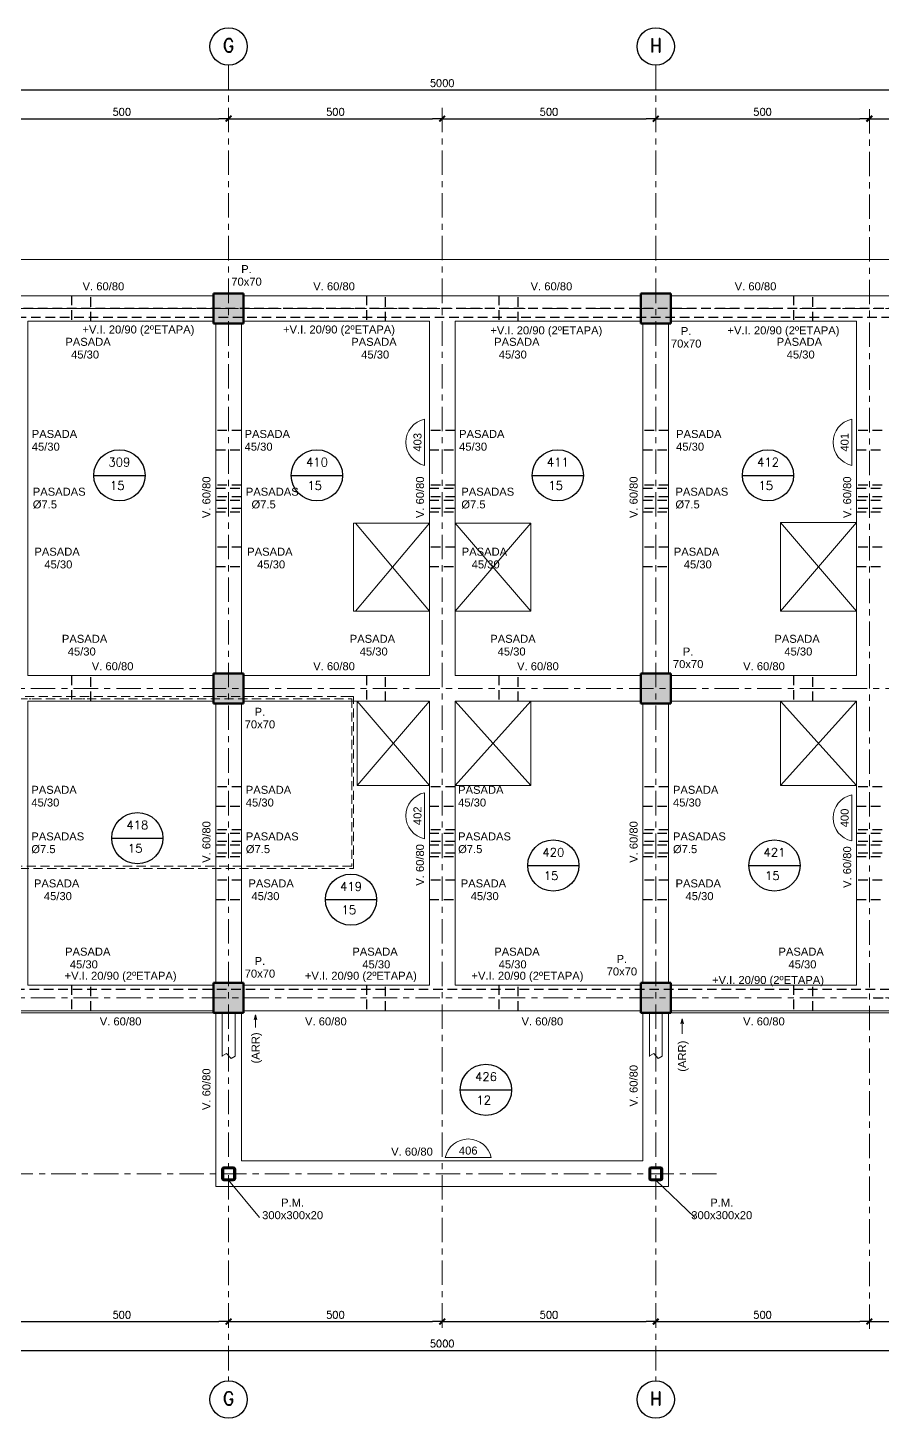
# Model space of a CAD drawing. Extents: x -4 to 6083, y -4 to 8618.
# Drawn here: x 2020 to 4020, y 3680 to 6937 of the extents above; entities that cross this region are included whole.
import ezdxf
from ezdxf.enums import TextEntityAlignment as Align

# ---------------------------------------------------------------- set-up
doc = ezdxf.new("R2010")
doc.units = 0
doc.header["$LTSCALE"] = 45
doc.header["$MEASUREMENT"] = 0
for name, pattern in [('DASHED', [0.75, 0.5, -0.25]), ('Grid Line', [2.2225, 1.27, -0.3175, 0.3175, -0.3175]), ('RLE-PROYECCION', [0.71438, 0.47625, -0.23813])]:
    doc.linetypes.add(name, pattern=pattern)
doc.layers.get('0').update_dxf_attribs({"linetype": 'CONTINUOUS'})
for name, color, linetype, lineweight in [('A-ANNO-TEXT', 2, 'CONTINUOUS', 9), ('RLE-EJE', 3, 'CONTINUOUS', 25), ('RLE-EJES', 1, 'Grid Line', 9), ('RLE-LOSA', 3, 'CONTINUOUS', 15), ('RLE-PILAR', 5, 'CONTINUOUS', 50), ('RLE-PROYECCION', 2, 'RLE-PROYECCION', 15), ('RLE-SOLID', 252, 'CONTINUOUS', 15), ('RLE-TEXTO-1', 9, 'CONTINUOUS', 9), ('RLE-VANOS', 1, 'CONTINUOUS', 15), ('RLE-VIGA', 3, 'CONTINUOUS', 15), ('S-COLS-IDEN', 2, 'CONTINUOUS', 9)]:
    doc.layers.add(name, color=color, linetype=linetype, lineweight=lineweight)
for name, color, linetype in [('RLA-COTAS', 2, 'CONTINUOUS'), ('RLA-LOSAS', 3, 'CONTINUOUS'), ('RLA-MURO INV DILATADO', 2, 'DASHED')]:
    doc.layers.add(name, color=color, linetype=linetype)
doc.styles.add('Arial_1', font='arial.ttf', dxfattribs={"height": 20})
doc.styles.add('Arial_2', font='arial.ttf', dxfattribs={"height": 18.75})
doc.styles.add('ROMAND', font='romand', dxfattribs={"height": 31.5})
doc.styles.add('ROMANS', font='ROMANS.shx', dxfattribs={"height": 16.875})
doc.dimstyles.new('ING-75', dxfattribs={"dimscale": 75, "dimtxt": 0.27, "dimasz": 0.3, "dimexe": 0, "dimexo": 0, "dimgap": 0.1, "dimtad": 1, "dimdec": 1, "dimzin": 12, "dimdsep": 46, "dimtxsty": 'ROMANS', "dimblk": 'TICK1', "dimblk1": 'TICK1', "dimblk2": 'TICK1', "dimcen": 0.09, "dimclrd": 2, "dimclre": 1, "dimclrt": 3, "dimadec": 0, "dimazin": 0, "dimtfac": 1, "dimtdec": 0, "dimtix": 1, "dimtmove": 2, "dimatfit": 3, "dimldrblk": 'TICK1', "dimfxl": 0, "dimfxlon": 1, "dimtolj": 1, "dimtzin": 0, "dimarcsym": 0})

# ---------------------------------------------------------------- blocks, each defined once
blk = doc.blocks.new('TICK1')
at = {"color": 2}
for points in [[(0, 0), (-1, 0)], [(0, 0), (1, 0)]]:
    blk.add_lwpolyline(points, dxfattribs=at)
at = {"color": 2, "const_width": 0.2}
blk.add_lwpolyline([(-0.3, -0.3), (0.3, 0.3)], dxfattribs=at)
blk = doc.blocks.new('*D12')
at = {"layer": 'RLA-COTAS', "color": 2, "lineweight": -2, "transparency": 16777216}
blk.add_line((512.8, 6791.3), (5467.8, 6791.3), dxfattribs=at)
at = {"layer": 'RLA-COTAS', "color": 2, "lineweight": -2, "transparency": 16777216, "xscale": 22.5, "yscale": 22.5, "zscale": 22.5, "rotation": 180}
blk.add_blockref('TICK1', (490.3, 6791.3), dxfattribs=at)
at = {"layer": 'RLA-COTAS', "color": 2, "lineweight": -2, "transparency": 16777216, "xscale": 22.5, "yscale": 22.5, "zscale": 22.5}
blk.add_blockref('TICK1', (5490.3, 6791.3), dxfattribs=at)
at = {"layer": 'RLA-COTAS', "color": 3, "transparency": 16777216, "insert": (2990.3, 6807.2), "char_height": 16.88, "attachment_point": 5, "style": 'ROMANS'}
blk.add_mtext('\\A1;5000', dxfattribs=at)
blk = doc.blocks.new('*D17')
at = {"layer": 'RLA-COTAS', "color": 2, "lineweight": -2, "transparency": 16777216}
blk.add_line((2012.8, 6723.8), (2467.8, 6723.8), dxfattribs=at)
at = {"layer": 'RLA-COTAS', "color": 2, "lineweight": -2, "transparency": 16777216, "xscale": 22.5, "yscale": 22.5, "zscale": 22.5, "rotation": 180}
blk.add_blockref('TICK1', (1990.3, 6723.8), dxfattribs=at)
at = {"layer": 'RLA-COTAS', "color": 2, "lineweight": -2, "transparency": 16777216, "xscale": 22.5, "yscale": 22.5, "zscale": 22.5}
blk.add_blockref('TICK1', (2490.3, 6723.8), dxfattribs=at)
at = {"layer": 'RLA-COTAS', "color": 3, "transparency": 16777216, "insert": (2240.3, 6739.7), "char_height": 16.88, "attachment_point": 5, "style": 'ROMANS'}
blk.add_mtext('\\A1;500', dxfattribs=at)
blk = doc.blocks.new('*D18')
at = {"layer": 'RLA-COTAS', "color": 2, "lineweight": -2, "transparency": 16777216}
blk.add_line((2512.8, 6723.8), (2967.8, 6723.8), dxfattribs=at)
at = {"layer": 'RLA-COTAS', "color": 2, "lineweight": -2, "transparency": 16777216, "xscale": 22.5, "yscale": 22.5, "zscale": 22.5, "rotation": 180}
blk.add_blockref('TICK1', (2490.3, 6723.8), dxfattribs=at)
at = {"layer": 'RLA-COTAS', "color": 2, "lineweight": -2, "transparency": 16777216, "xscale": 22.5, "yscale": 22.5, "zscale": 22.5}
blk.add_blockref('TICK1', (2990.3, 6723.8), dxfattribs=at)
at = {"layer": 'RLA-COTAS', "color": 3, "transparency": 16777216, "insert": (2740.3, 6739.7), "char_height": 16.88, "attachment_point": 5, "style": 'ROMANS'}
blk.add_mtext('\\A1;500', dxfattribs=at)
blk = doc.blocks.new('*D19')
at = {"layer": 'RLA-COTAS', "color": 2, "lineweight": -2, "transparency": 16777216}
blk.add_line((3012.8, 6723.8), (3467.8, 6723.8), dxfattribs=at)
at = {"layer": 'RLA-COTAS', "color": 2, "lineweight": -2, "transparency": 16777216, "xscale": 22.5, "yscale": 22.5, "zscale": 22.5, "rotation": 180}
blk.add_blockref('TICK1', (2990.3, 6723.8), dxfattribs=at)
at = {"layer": 'RLA-COTAS', "color": 2, "lineweight": -2, "transparency": 16777216, "xscale": 22.5, "yscale": 22.5, "zscale": 22.5}
blk.add_blockref('TICK1', (3490.3, 6723.8), dxfattribs=at)
at = {"layer": 'RLA-COTAS', "color": 3, "transparency": 16777216, "insert": (3240.3, 6739.7), "char_height": 16.88, "attachment_point": 5, "style": 'ROMANS'}
blk.add_mtext('\\A1;500', dxfattribs=at)
blk = doc.blocks.new('*D20')
at = {"layer": 'RLA-COTAS', "color": 2, "lineweight": -2, "transparency": 16777216}
blk.add_line((3512.8, 6723.8), (3967.8, 6723.8), dxfattribs=at)
at = {"layer": 'RLA-COTAS', "color": 2, "lineweight": -2, "transparency": 16777216, "xscale": 22.5, "yscale": 22.5, "zscale": 22.5, "rotation": 180}
blk.add_blockref('TICK1', (3490.3, 6723.8), dxfattribs=at)
at = {"layer": 'RLA-COTAS', "color": 2, "lineweight": -2, "transparency": 16777216, "xscale": 22.5, "yscale": 22.5, "zscale": 22.5}
blk.add_blockref('TICK1', (3990.3, 6723.8), dxfattribs=at)
at = {"layer": 'RLA-COTAS', "color": 3, "transparency": 16777216, "insert": (3740.3, 6739.7), "char_height": 16.88, "attachment_point": 5, "style": 'ROMANS'}
blk.add_mtext('\\A1;500', dxfattribs=at)
blk = doc.blocks.new('*D21')
at = {"layer": 'RLA-COTAS', "color": 2, "lineweight": -2, "transparency": 16777216}
blk.add_line((4012.8, 6723.8), (4467.8, 6723.8), dxfattribs=at)
at = {"layer": 'RLA-COTAS', "color": 2, "lineweight": -2, "transparency": 16777216, "xscale": 22.5, "yscale": 22.5, "zscale": 22.5, "rotation": 180}
blk.add_blockref('TICK1', (3990.3, 6723.8), dxfattribs=at)
at = {"layer": 'RLA-COTAS', "color": 2, "lineweight": -2, "transparency": 16777216, "xscale": 22.5, "yscale": 22.5, "zscale": 22.5}
blk.add_blockref('TICK1', (4490.3, 6723.8), dxfattribs=at)
at = {"layer": 'RLA-COTAS', "color": 3, "transparency": 16777216, "insert": (4240.3, 6739.7), "char_height": 16.88, "attachment_point": 5, "style": 'ROMANS'}
blk.add_mtext('\\A1;500', dxfattribs=at)
blk = doc.blocks.new('*D35')
at = {"layer": 'RLA-COTAS', "color": 2, "lineweight": -2, "transparency": 16777216}
blk.add_line((2012.8, 3906), (2467.8, 3906), dxfattribs=at)
at = {"layer": 'RLA-COTAS', "color": 2, "lineweight": -2, "transparency": 16777216, "xscale": 22.5, "yscale": 22.5, "zscale": 22.5, "rotation": 180}
blk.add_blockref('TICK1', (1990.3, 3906), dxfattribs=at)
at = {"layer": 'RLA-COTAS', "color": 2, "lineweight": -2, "transparency": 16777216, "xscale": 22.5, "yscale": 22.5, "zscale": 22.5}
blk.add_blockref('TICK1', (2490.3, 3906), dxfattribs=at)
at = {"layer": 'RLA-COTAS', "color": 3, "transparency": 16777216, "insert": (2240.3, 3921.9), "char_height": 16.88, "attachment_point": 5, "style": 'ROMANS'}
blk.add_mtext('\\A1;500', dxfattribs=at)
blk = doc.blocks.new('*D36')
at = {"layer": 'RLA-COTAS', "color": 2, "lineweight": -2, "transparency": 16777216}
blk.add_line((2512.8, 3906), (2967.8, 3906), dxfattribs=at)
at = {"layer": 'RLA-COTAS', "color": 2, "lineweight": -2, "transparency": 16777216, "xscale": 22.5, "yscale": 22.5, "zscale": 22.5, "rotation": 180}
blk.add_blockref('TICK1', (2490.3, 3906), dxfattribs=at)
at = {"layer": 'RLA-COTAS', "color": 2, "lineweight": -2, "transparency": 16777216, "xscale": 22.5, "yscale": 22.5, "zscale": 22.5}
blk.add_blockref('TICK1', (2990.3, 3906), dxfattribs=at)
at = {"layer": 'RLA-COTAS', "color": 3, "transparency": 16777216, "insert": (2740.3, 3921.9), "char_height": 16.88, "attachment_point": 5, "style": 'ROMANS'}
blk.add_mtext('\\A1;500', dxfattribs=at)
blk = doc.blocks.new('*D37')
at = {"layer": 'RLA-COTAS', "color": 2, "lineweight": -2, "transparency": 16777216}
blk.add_line((3012.8, 3906), (3467.8, 3906), dxfattribs=at)
at = {"layer": 'RLA-COTAS', "color": 2, "lineweight": -2, "transparency": 16777216, "xscale": 22.5, "yscale": 22.5, "zscale": 22.5, "rotation": 180}
blk.add_blockref('TICK1', (2990.3, 3906), dxfattribs=at)
at = {"layer": 'RLA-COTAS', "color": 2, "lineweight": -2, "transparency": 16777216, "xscale": 22.5, "yscale": 22.5, "zscale": 22.5}
blk.add_blockref('TICK1', (3490.3, 3906), dxfattribs=at)
at = {"layer": 'RLA-COTAS', "color": 3, "transparency": 16777216, "insert": (3240.3, 3921.9), "char_height": 16.88, "attachment_point": 5, "style": 'ROMANS'}
blk.add_mtext('\\A1;500', dxfattribs=at)
blk = doc.blocks.new('*D38')
at = {"layer": 'RLA-COTAS', "color": 2, "lineweight": -2, "transparency": 16777216}
blk.add_line((3512.8, 3906), (3967.8, 3906), dxfattribs=at)
at = {"layer": 'RLA-COTAS', "color": 2, "lineweight": -2, "transparency": 16777216, "xscale": 22.5, "yscale": 22.5, "zscale": 22.5, "rotation": 180}
blk.add_blockref('TICK1', (3490.3, 3906), dxfattribs=at)
at = {"layer": 'RLA-COTAS', "color": 2, "lineweight": -2, "transparency": 16777216, "xscale": 22.5, "yscale": 22.5, "zscale": 22.5}
blk.add_blockref('TICK1', (3990.3, 3906), dxfattribs=at)
at = {"layer": 'RLA-COTAS', "color": 3, "transparency": 16777216, "insert": (3740.3, 3921.9), "char_height": 16.88, "attachment_point": 5, "style": 'ROMANS'}
blk.add_mtext('\\A1;500', dxfattribs=at)
blk = doc.blocks.new('*D39')
at = {"layer": 'RLA-COTAS', "color": 2, "lineweight": -2, "transparency": 16777216}
blk.add_line((4012.8, 3906), (4467.8, 3906), dxfattribs=at)
at = {"layer": 'RLA-COTAS', "color": 2, "lineweight": -2, "transparency": 16777216, "xscale": 22.5, "yscale": 22.5, "zscale": 22.5, "rotation": 180}
blk.add_blockref('TICK1', (3990.3, 3906), dxfattribs=at)
at = {"layer": 'RLA-COTAS', "color": 2, "lineweight": -2, "transparency": 16777216, "xscale": 22.5, "yscale": 22.5, "zscale": 22.5}
blk.add_blockref('TICK1', (4490.3, 3906), dxfattribs=at)
at = {"layer": 'RLA-COTAS', "color": 3, "transparency": 16777216, "insert": (4240.3, 3921.9), "char_height": 16.88, "attachment_point": 5, "style": 'ROMANS'}
blk.add_mtext('\\A1;500', dxfattribs=at)
blk = doc.blocks.new('*D51')
at = {"layer": 'RLA-COTAS', "color": 2, "lineweight": -2, "transparency": 16777216}
blk.add_line((512.8, 3838.5), (5467.8, 3838.5), dxfattribs=at)
at = {"layer": 'RLA-COTAS', "color": 2, "lineweight": -2, "transparency": 16777216, "xscale": 22.5, "yscale": 22.5, "zscale": 22.5, "rotation": 180}
blk.add_blockref('TICK1', (490.3, 3838.5), dxfattribs=at)
at = {"layer": 'RLA-COTAS', "color": 2, "lineweight": -2, "transparency": 16777216, "xscale": 22.5, "yscale": 22.5, "zscale": 22.5}
blk.add_blockref('TICK1', (5490.3, 3838.5), dxfattribs=at)
at = {"layer": 'RLA-COTAS', "color": 3, "transparency": 16777216, "insert": (2990.3, 3854.4), "char_height": 16.88, "attachment_point": 5, "style": 'ROMANS'}
blk.add_mtext('\\A1;5000', dxfattribs=at)

msp = doc.modelspace()

# ---------------------------------------------------------------- hatches: boundary and pattern name
at = {"layer": 'RLE-SOLID'}
for points in [[(2525.33, 6244.16), (2525.33, 6314.16), (2455.33, 6314.16), (2455.33, 6244.16)], [(3525.33, 6244.16), (3525.33, 6314.16), (3455.33, 6314.16), (3455.33, 6244.16)], [(2525.33, 5354.18), (2525.33, 5424.18), (2455.33, 5424.18), (2455.33, 5354.18)], [(3525.33, 5354.18), (3525.33, 5424.18), (3455.33, 5424.18), (3455.33, 5354.18)], [(2455.33, 4629.16), (2525.33, 4629.16), (2525.33, 4699.16), (2455.33, 4699.16), (2455.33, 4634.15)], [(3455.33, 4629.16), (3525.33, 4629.16), (3525.33, 4699.16), (3455.33, 4699.16)]]:
    msp.add_hatch(color=256, dxfattribs=at).paths.add_polyline_path(points, flags=0)

# ---------------------------------------------------------------- linework, layer by layer
at = {"layer": 'A-ANNO-TEXT'}
for p, q in [((2553.51, 4624.35), (2550.49, 4613.1)), ((2553.51, 4624.35), (2556.52, 4613.1)), ((2553.51, 4624.35), (2553.51, 4596.91)), ((2553.51, 4596.91), (2553.51, 4594.61)), ((3552.04, 4615.08), (3549.03, 4603.83)), ((3552.04, 4615.08), (3555.06, 4603.83)), ((3552.04, 4615.08), (3552.04, 4582.55)), ((3552.04, 4582.55), (3552.04, 4580.25))]:
    msp.add_line(p, q, dxfattribs=at)
at = {"layer": 'RLA-LOSAS'}
for p, q in [((2174.69, 5888.31), (2294.69, 5888.31)), ((2637.08, 5888.31), (2757.08, 5888.31)), ((3201.05, 5888.31), (3321.05, 5888.31)), ((3693.01, 5888.31), (3813.01, 5888.31)), ((2216.71, 5038.46), (2336.71, 5038.46)), ((3190.46, 4974.38), (3310.46, 4974.38)), ((3708.2, 4974.38), (3828.2, 4974.38)), ((2716.86, 4894.43), (2836.86, 4894.43)), ((3032.78, 4448.78), (3152.78, 4448.78))]:
    msp.add_line(p, q, dxfattribs=at)
for centre in [(2234.69, 5888.31), (2697.08, 5888.31), (3261.05, 5888.31), (3753.01, 5888.31), (2276.71, 5038.46), (3250.46, 4974.38), (3768.2, 4974.38), (2776.86, 4894.43), (3092.78, 4448.78)]:
    msp.add_circle(centre, 60, dxfattribs=at)
at = {"layer": 'RLA-MURO INV DILATADO'}
for p, q in [((2122.83, 6309.18), (2122.83, 6249.18)), ((2167.83, 6249.18), (2167.83, 6309.18)), ((2812.83, 6309.18), (2812.83, 6249.18)), ((2857.83, 6249.18), (2857.83, 6309.18)), ((3122.83, 6309.18), (3122.83, 6249.18)), ((3167.83, 6249.18), (3167.83, 6309.18)), ((3812.83, 6309.18), (3812.83, 6249.18)), ((3857.83, 6249.18), (3857.83, 6309.18)), ((5475.33, 6279.18), (455.33, 6279.18)), ((475.33, 6259.18), (5455.33, 6259.18)), ((2520.33, 5993.34), (2460.33, 5993.34)), ((3020.33, 5993.34), (2960.33, 5993.34)), ((3520.33, 5993.34), (3460.33, 5993.34)), ((4020.33, 5993.34), (3960.33, 5993.34)), ((2460.33, 5948.34), (2520.33, 5948.34)), ((2960.33, 5948.34), (3020.33, 5948.34)), ((3460.33, 5948.34), (3520.33, 5948.34)), ((3960.33, 5948.34), (4020.33, 5948.34)), ((2520.33, 5865.43), (2460.33, 5865.43)), ((3020.33, 5865.43), (2960.33, 5865.43)), ((3520.33, 5865.43), (3460.33, 5865.43)), ((4020.33, 5865.43), (3960.33, 5865.43)), ((2460.33, 5857.93), (2520.33, 5857.93)), ((2520.33, 5837.93), (2460.33, 5837.93)), ((2460.33, 5830.43), (2520.33, 5830.43)), ((2960.33, 5857.93), (3020.33, 5857.93)), ((3020.33, 5837.93), (2960.33, 5837.93)), ((2960.33, 5830.43), (3020.33, 5830.43)), ((3460.33, 5857.93), (3520.33, 5857.93)), ((3520.33, 5837.93), (3460.33, 5837.93)), ((3460.33, 5830.43), (3520.33, 5830.43)), ((3960.33, 5857.93), (4020.33, 5857.93)), ((4020.33, 5837.93), (3960.33, 5837.93)), ((3960.33, 5830.43), (4020.33, 5830.43)), ((2520.33, 5810.43), (2460.33, 5810.43)), ((2460.33, 5802.93), (2520.33, 5802.93)), ((3020.33, 5810.43), (2960.33, 5810.43)), ((2960.33, 5802.93), (3020.33, 5802.93)), ((3520.33, 5810.43), (3460.33, 5810.43)), ((3460.33, 5802.93), (3520.33, 5802.93)), ((4020.33, 5810.43), (3960.33, 5810.43)), ((3960.33, 5802.93), (4020.33, 5802.93)), ((2520.33, 5720.01), (2460.33, 5720.01)), ((3020.33, 5720.01), (2960.33, 5720.01)), ((3520.33, 5720.01), (3460.33, 5720.01)), ((4020.33, 5720.01), (3960.33, 5720.01)), ((2460.33, 5675.01), (2520.33, 5675.01)), ((2960.33, 5675.01), (3020.33, 5675.01)), ((3460.33, 5675.01), (3520.33, 5675.01)), ((3960.33, 5675.01), (4020.33, 5675.01)), ((2122.83, 5419.18), (2122.83, 5359.18)), ((2167.83, 5359.18), (2167.83, 5419.18)), ((2812.83, 5419.18), (2812.83, 5359.18)), ((2857.83, 5359.18), (2857.83, 5419.18)), ((3122.83, 5419.18), (3122.83, 5359.18)), ((3167.83, 5359.18), (3167.83, 5419.18)), ((3812.83, 5419.18), (3812.83, 5359.18)), ((3857.83, 5359.18), (3857.83, 5419.18)), ((2520.33, 5158.34), (2460.33, 5158.34)), ((3020.33, 5158.34), (2960.33, 5158.34)), ((3520.33, 5158.34), (3460.33, 5158.34)), ((4020.33, 5158.34), (3960.33, 5158.34)), ((2460.33, 5113.34), (2520.33, 5113.34)), ((2960.33, 5113.34), (3020.33, 5113.34)), ((3460.33, 5113.34), (3520.33, 5113.34)), ((3960.33, 5113.34), (4020.33, 5113.34)), ((2520.33, 5057.92), (2460.33, 5057.92)), ((2460.33, 5050.42), (2520.33, 5050.42)), ((3020.33, 5057.92), (2960.33, 5057.92)), ((2960.33, 5050.42), (3020.33, 5050.42)), ((3520.33, 5057.92), (3460.33, 5057.92)), ((3460.33, 5050.42), (3520.33, 5050.42)), ((4020.33, 5057.92), (3960.33, 5057.92)), ((3960.33, 5050.42), (4020.33, 5050.42)), ((2520.33, 5030.42), (2460.33, 5030.42)), ((2460.33, 5022.92), (2520.33, 5022.92)), ((3020.33, 5030.42), (2960.33, 5030.42)), ((2960.33, 5022.92), (3020.33, 5022.92)), ((3520.33, 5030.42), (3460.33, 5030.42)), ((3460.33, 5022.92), (3520.33, 5022.92)), ((4020.33, 5030.42), (3960.33, 5030.42)), ((3960.33, 5022.92), (4020.33, 5022.92)), ((2520.33, 5002.92), (2460.33, 5002.92)), ((2460.33, 4995.42), (2520.33, 4995.42)), ((3020.33, 5002.92), (2960.33, 5002.92)), ((2960.33, 4995.42), (3020.33, 4995.42)), ((3520.33, 5002.92), (3460.33, 5002.92)), ((3460.33, 4995.42), (3520.33, 4995.42)), ((4020.33, 5002.92), (3960.33, 5002.92)), ((3960.33, 4995.42), (4020.33, 4995.42)), ((2520.33, 4940), (2460.33, 4940)), ((3020.33, 4940), (2960.33, 4940)), ((3520.33, 4940), (3460.33, 4940)), ((4020.33, 4940), (3960.33, 4940)), ((2460.33, 4895), (2520.33, 4895)), ((2960.33, 4895), (3020.33, 4895)), ((3460.33, 4895), (3520.33, 4895)), ((3960.33, 4895), (4020.33, 4895)), ((2122.83, 4694.18), (2122.83, 4634.18)), ((2167.83, 4634.18), (2167.83, 4694.18)), ((2812.83, 4694.18), (2812.83, 4634.18)), ((2857.83, 4634.18), (2857.83, 4694.18)), ((3122.83, 4694.18), (3122.83, 4634.18)), ((3167.83, 4634.18), (3167.83, 4694.18)), ((3812.83, 4694.18), (3812.83, 4634.18)), ((3857.83, 4634.18), (3857.83, 4694.18)), ((5455.33, 4684.18), (475.33, 4684.18)), ((4000.32, 4664.18), (5475.33, 4664.18))]:
    msp.add_line(p, q, dxfattribs=at)
at = {"layer": 'RLE-EJE'}
for centre in [(2490.33, 6892.91), (3490.33, 6892.91), (2490.33, 3723.41), (3490.33, 3723.41)]:
    msp.add_circle(centre, 43.75, dxfattribs=at)
at = {"layer": 'RLE-EJES'}
for p, q in [((2490.33, 6849.16), (2490.33, 3767.16)), ((3490.33, 6849.16), (3490.33, 3767.16)), ((2990.33, 6749.18), (2990.33, 3889.18)), ((3990.33, 6746.18), (3990.33, 3884.18)), ((127.33, 6279.18), (5975.74, 6279.18)), ((127.33, 5389.18), (5975.74, 5389.18)), ((127.33, 4664.16), (5975.74, 4664.16)), ((3632.52, 4252.16), (132.52, 4252.16))]:
    msp.add_line(p, q, dxfattribs=at)
at = {"layer": 'RLE-LOSA'}
for p, q in [((455.33, 6394.16), (5020.33, 6394.16)), ((2960.33, 5775.94), (2782.63, 5775.94)), ((2782.63, 5775.94), (2782.63, 5569.96)), ((3198.03, 5775.94), (3020.33, 5775.94)), ((3198.03, 5569.96), (3198.03, 5775.94)), ((3782.63, 5777.6), (3782.63, 5569.96)), ((3960.33, 5777.6), (3782.63, 5777.6)), ((2782.63, 5569.96), (2960.33, 5569.96)), ((3020.33, 5569.96), (3198.03, 5569.96)), ((3782.63, 5569.96), (3960.33, 5569.96)), ((2791.13, 5359.18), (2791.13, 5161.46)), ((3198.03, 5161.46), (3198.03, 5359.18)), ((3782.63, 5359.18), (3782.63, 5161.46)), ((2791.13, 5161.46), (2960.33, 5161.46)), ((3020.33, 5161.46), (3198.03, 5161.46)), ((3782.63, 5161.46), (3960.33, 5161.46)), ((2455.33, 4629.16), (1525.33, 4629.16)), ((4455.33, 4629.16), (3525.33, 4629.16))]:
    msp.add_line(p, q, dxfattribs=at)
at = {"layer": 'RLE-PILAR'}
for p, q in [((2455.33, 6314.16), (2525.33, 6314.16)), ((2455.33, 6244.16), (2455.33, 6314.16)), ((2525.33, 6314.16), (2525.33, 6244.16)), ((3455.33, 6314.16), (3525.33, 6314.16)), ((3455.33, 6244.16), (3455.33, 6314.16)), ((3525.33, 6314.16), (3525.33, 6244.16)), ((2525.33, 6244.16), (2455.33, 6244.16)), ((3525.33, 6244.16), (3455.33, 6244.16)), ((2455.33, 5424.18), (2525.33, 5424.18)), ((2455.33, 5354.18), (2455.33, 5424.18)), ((2525.33, 5424.18), (2525.33, 5354.18)), ((3455.33, 5424.18), (3525.33, 5424.18)), ((3455.33, 5354.18), (3455.33, 5424.18)), ((3525.33, 5424.18), (3525.33, 5354.18)), ((2525.33, 5354.18), (2455.33, 5354.18)), ((3525.33, 5354.18), (3455.33, 5354.18)), ((2455.33, 4699.16), (2525.33, 4699.16)), ((2455.33, 4629.16), (2455.33, 4699.16)), ((2525.33, 4699.16), (2525.33, 4629.16)), ((3455.33, 4699.16), (3525.33, 4699.16)), ((3455.33, 4629.16), (3455.33, 4699.16)), ((3525.33, 4699.16), (3525.33, 4629.16)), ((2525.33, 4629.16), (2455.33, 4629.16)), ((3525.33, 4629.16), (3455.33, 4629.16)), ((2479.33, 4267.16), (2501.33, 4267.16)), ((3479.33, 4267.16), (3501.33, 4267.16)), ((2475.33, 4241.16), (2475.33, 4263.16)), ((2477.33, 4263.16), (2477.33, 4241.16)), ((2501.33, 4265.16), (2479.33, 4265.16)), ((2479.33, 4239.16), (2501.33, 4239.16)), ((2501.33, 4237.16), (2479.33, 4237.16)), ((2503.33, 4241.16), (2503.33, 4263.16)), ((2505.33, 4263.16), (2505.33, 4241.16)), ((3475.33, 4241.16), (3475.33, 4263.16)), ((3477.33, 4263.16), (3477.33, 4241.16)), ((3501.33, 4265.16), (3479.33, 4265.16)), ((3479.33, 4239.16), (3501.33, 4239.16)), ((3501.33, 4237.16), (3479.33, 4237.16)), ((3503.33, 4241.16), (3503.33, 4263.16)), ((3505.33, 4263.16), (3505.33, 4241.16))]:
    msp.add_line(p, q, dxfattribs=at)
for centre, radius, start, end in [((2479.33, 4263.16), 4, 90, 180), ((2501.33, 4263.16), 4, 0, 90), ((3479.33, 4263.16), 4, 90, 180), ((3501.33, 4263.16), 4, 0, 90), ((2479.33, 4241.16), 4, 180, 270), ((2479.33, 4263.16), 2, 90, 180), ((2479.33, 4241.16), 2, 180, 270), ((2501.33, 4263.16), 2, 0, 90), ((2501.33, 4241.16), 4, 270, 0), ((2501.33, 4241.16), 2, 270, 0), ((3479.33, 4241.16), 4, 180, 270), ((3479.33, 4263.16), 2, 90, 180), ((3479.33, 4241.16), 2, 180, 270), ((3501.33, 4263.16), 2, 0, 90), ((3501.33, 4241.16), 4, 270, 0), ((3501.33, 4241.16), 2, 270, 0)]:
    msp.add_arc(centre, radius, start, end, dxfattribs=at)
at = {"layer": 'RLE-PROYECCION'}
for p, q in [((2023.83, 5364.94), (2027.83, 5364.94)), ((2149.63, 5364.94), (2153.63, 5364.94)), ((2027.83, 4972.94), (2023.83, 4972.94)), ((2153.63, 4972.94), (2149.63, 4972.94)), ((2475.33, 4629.17), (2475.33, 4629.18)), ((2476.33, 4629.18), (2504.33, 4629.18)), ((2505.33, 4629.18), (2505.33, 4629.17)), ((3475.33, 4629.17), (3475.33, 4629.18)), ((3476.33, 4629.18), (3504.33, 4629.18)), ((3505.33, 4629.18), (3505.33, 4629.17))]:
    msp.add_line(p, q, dxfattribs=at)
for points in [[(1360.03, 5065.39), (1898.03, 5065.39), (1898.03, 4967.44), (1905.03, 4967.44), (1905.03, 4967.44), (2775.63, 4967.44), (2775.63, 4967.44), (2782.63, 4967.44), (2782.63, 5370.44), (2774.63, 5370.44), (2774.63, 5370.44), (1905.03, 5370.44), (1905.03, 5370.44), (1898.03, 5370.44), (1898.03, 5155.39), (1360.03, 5155.39), (1360.03, 5065.39)], [(1364.03, 5069.39), (1364.03, 5151.39), (1902.03, 5151.39), (1902.03, 5364.94), (2778.63, 5364.94), (2778.63, 4972.94), (1902.03, 4972.94), (1902.03, 5069.39), (1364.03, 5069.39)]]:
    msp.add_lwpolyline(points, dxfattribs=at)
at = {"layer": 'RLE-PROYECCION', "flags": 128}
for points in [[(2475.33, 4629.18), (2475.35, 4629.18), (2475.43, 4629.18), (2475.55, 4629.18), (2475.7, 4629.18), (2475.89, 4629.18), (2476.11, 4629.18), (2476.33, 4629.18)], [(2504.33, 4629.18), (2504.55, 4629.18), (2504.76, 4629.18), (2504.95, 4629.18), (2505.11, 4629.18), (2505.23, 4629.18), (2505.3, 4629.18), (2505.33, 4629.18)], [(3475.33, 4629.18), (3475.35, 4629.18), (3475.43, 4629.18), (3475.55, 4629.18), (3475.7, 4629.18), (3475.89, 4629.18), (3476.11, 4629.18), (3476.33, 4629.18)], [(3504.33, 4629.18), (3504.55, 4629.18), (3504.76, 4629.18), (3504.95, 4629.18), (3505.11, 4629.18), (3505.23, 4629.18), (3505.3, 4629.18), (3505.33, 4629.18)]]:
    msp.add_lwpolyline(points, dxfattribs=at)
at = {"layer": 'RLE-TEXTO-1'}
for p, q in [((2949.03, 5911.73), (2949.03, 6019.73)), ((3949.03, 5911.73), (3949.03, 6019.73)), ((2949.03, 5036.9), (2949.03, 5144.9)), ((3949.03, 5031.75), (3949.03, 5139.75)), ((2997.33, 4289.97), (3105.33, 4289.97))]:
    msp.add_line(p, q, dxfattribs=at)
for centre, start, end in [((2960.52, 5965.73), 102.01022, 257.98978), ((3960.52, 5965.73), 102.01022, 257.98978), ((2960.52, 5090.9), 102.01022, 257.98978), ((3960.52, 5085.75), 102.01022, 257.98978), ((3051.33, 4278.49), 12.01022, 167.98978)]:
    msp.add_arc(centre, 55.21, start, end, dxfattribs=at)
at = {"layer": 'RLE-VANOS'}
for p, q in [((2960.33, 5775.94), (2787.33, 5569.96)), ((2787.33, 5775.94), (2960.33, 5569.96)), ((3020.33, 5569.96), (3198.03, 5775.94)), ((3020.33, 5775.94), (3198.03, 5569.96)), ((3960.33, 5569.96), (3782.6, 5777.6)), ((3960.33, 5777.6), (3782.6, 5569.96)), ((2960.33, 5359.18), (2791.13, 5161.46)), ((2791.13, 5359.18), (2960.33, 5161.46)), ((3020.33, 5161.46), (3198.03, 5359.18)), ((3020.33, 5359.18), (3198.03, 5161.46)), ((3782.63, 5161.46), (3960.33, 5359.18)), ((3782.63, 5359.18), (3960.33, 5161.46)), ((2475.33, 4528.23), (2485.72, 4534.23)), ((2485.72, 4534.23), (2496, 4521.97)), ((2496, 4521.97), (2505.33, 4527.36)), ((3475.33, 4528.23), (3485.72, 4534.23)), ((3475.33, 4528.23), (3485.72, 4534.23)), ((3485.72, 4534.23), (3496, 4521.97)), ((3485.72, 4534.23), (3496, 4521.97)), ((3496, 4521.97), (3505.33, 4527.36)), ((3496, 4521.97), (3505.33, 4527.36))]:
    msp.add_line(p, q, dxfattribs=at)
at = {"layer": 'RLE-VIGA'}
for p, q in [((1525.33, 6309.18), (2455.33, 6309.18)), ((2525.33, 6309.18), (3455.33, 6309.18)), ((3525.33, 6309.18), (4455.33, 6309.18)), ((2020.33, 6249.18), (2455.33, 6249.18)), ((2020.33, 6249.18), (2020.33, 5419.18)), ((2460.33, 6244.16), (2460.33, 5424.18)), ((2520.33, 6244.16), (2520.33, 5424.18)), ((2525.33, 6249.18), (2960.33, 6249.18)), ((2960.33, 6249.18), (2960.33, 5419.18)), ((3020.33, 6249.18), (3455.33, 6249.18)), ((3020.33, 6249.18), (3020.33, 5419.18)), ((3460.33, 6244.16), (3460.33, 5424.18)), ((3520.33, 6244.16), (3520.33, 5424.18)), ((3525.33, 6249.18), (3960.33, 6249.18)), ((3960.33, 6249.18), (3960.33, 5419.18)), ((2020.33, 5419.18), (2455.33, 5419.18)), ((2525.33, 5419.18), (2960.33, 5419.18)), ((3020.33, 5419.18), (3455.33, 5419.18)), ((3525.33, 5419.18), (3960.33, 5419.18)), ((2020.33, 5359.18), (2455.33, 5359.18)), ((2020.33, 5359.18), (2020.33, 4694.18)), ((2460.33, 5354.18), (2460.33, 4699.16)), ((2520.33, 5354.18), (2520.33, 4699.16)), ((2525.33, 5359.18), (2960.33, 5359.18)), ((2960.33, 5359.18), (2960.33, 4694.18)), ((3020.33, 5359.18), (3455.33, 5359.18)), ((3020.33, 5359.18), (3020.33, 4694.18)), ((3460.33, 5354.18), (3460.33, 4699.16)), ((3520.33, 5354.18), (3520.33, 4699.16)), ((3525.33, 5359.18), (3960.33, 5359.18)), ((3960.33, 5359.18), (3960.33, 4694.18)), ((2020.33, 4694.18), (2455.33, 4694.18)), ((2525.33, 4694.18), (2960.33, 4694.18)), ((3020.33, 4694.18), (3455.33, 4694.18)), ((3525.33, 4694.18), (3960.33, 4694.18)), ((1525.33, 4634.18), (2455.33, 4634.18)), ((2460.33, 4629.16), (2460.33, 4282.16)), ((2475.33, 4527.16), (2475.33, 4629.16)), ((2505.33, 4629.16), (2505.33, 4527.16)), ((2520.33, 4629.16), (2520.33, 4282.16)), ((2525.33, 4634.18), (3455.33, 4634.18)), ((3460.33, 4629.16), (3460.33, 4282.16)), ((3475.33, 4527.16), (3475.33, 4629.16)), ((3505.33, 4629.16), (3505.33, 4527.16)), ((3520.33, 4629.16), (3520.33, 4282.16)), ((3525.33, 4634.18), (4455.33, 4634.18)), ((2460.33, 4222.16), (2460.33, 4282.16)), ((3460.33, 4282.16), (2520.33, 4282.16)), ((3520.33, 4282.16), (3520.33, 4222.16)), ((3520.33, 4222.16), (2460.33, 4222.16))]:
    msp.add_line(p, q, dxfattribs=at)
at = {"layer": 'S-COLS-IDEN'}
for p, q in [((2490.33, 4237.16), (2562.49, 4149.48)), ((3490.33, 4237.16), (3581.42, 4149.48))]:
    msp.add_line(p, q, dxfattribs=at)

# ---------------------------------------------------------------- texts
at = {"layer": 'RLA-LOSAS', "char_height": 20, "width": 1, "attachment_point": 2, "line_spacing_factor": 0.941778, "style": 'ROMAND'}
for s, insert in [('309', (2234.75, 5929.1)), ('410', (2697.14, 5929.1)), ('411', (3261.11, 5929.1)), ('412', (3753.07, 5929.1)), ('15', (2229.62, 5874.36)), ('15', (2692.01, 5874.36)), ('15', (3255.99, 5874.36)), ('15', (3747.95, 5874.36)), ('418', (2276.77, 5079.24)), ('15', (2271.65, 5024.51)), ('420', (3250.52, 5015.17)), ('421', (3768.26, 5015.17)), ('15', (3245.39, 4960.43)), ('15', (3763.13, 4960.43)), ('419', (2776.92, 4935.22)), ('15', (2771.79, 4880.48)), ('426', (3092.84, 4489.57)), ('12', (3087.72, 4434.84))]:
    msp.add_mtext(s, dxfattribs=dict(at, insert=insert))
at = {"layer": 'RLE-EJE', "color": 5, "char_height": 31.25, "width": 1, "attachment_point": 2, "line_spacing_factor": 0.941778, "style": 'ROMAND'}
for s, insert in [('G', (2490.34, 6911.23)), ('H', (3490.34, 6911.23)), ('G', (2490.34, 3741.73)), ('H', (3490.34, 3741.73))]:
    msp.add_mtext(s, dxfattribs=dict(at, insert=insert))
at = {"layer": 'RLE-TEXTO-1', "style": 'Arial_1'}
for s, p in [('403', (2941.84, 5965.69)), ('401', (3941.84, 5965.69)), ('402', (2941.84, 5090.86)), ('400', (3941.84, 5085.7))]:
    msp.add_text(s, height=18.75, rotation=90, dxfattribs=at).set_placement(p, align=Align.CENTER)
msp.add_text('406', height=18.75, dxfattribs=at).set_placement((3051.29, 4297.17), align=Align.CENTER)
at = {"layer": 'RLE-TEXTO-1', "char_height": 18.75, "attachment_point": 2, "line_spacing_factor": 0.941778, "style": 'Arial_2'}
for s, insert, width in [('P.\\P70x70', (2532.25, 6380.83), 313.3446), ('V. 60/80', (2197.3, 6340.49), 116.8443), ('V. 60/80', (2737.22, 6340.49), 116.8443), ('V. 60/80', (3246.11, 6340.49), 116.8443), ('V. 60/80', (3723.86, 6340.49), 116.8443), ('+V.I. 20/90 (2ºETAPA)', (2279.17, 6239.32), 313.3446), ('+V.I. 20/90 (2ºETAPA)', (2748.79, 6239.32), 313.3446), ('+V.I. 20/90 (2ºETAPA)', (3234.06, 6237.3), 313.3446), ('P.\\P70x70', (3561.43, 6235.76), 313.3446), ('+V.I. 20/90 (2ºETAPA)', (3789.26, 6237.3), 313.3446), ('P.\\P70x70', (3566.07, 5484.97), 313.3446), ('V. 60/80', (2218.8, 5450.49), 116.8443), ('V. 60/80', (2737.22, 5450.49), 116.8443), ('V. 60/80', (3214.5, 5450.49), 116.8443), ('V. 60/80', (3743.67, 5450.49), 116.8443), ('P.\\P70x70', (2563.63, 5343.81), 313.3446), ('P.\\P70x70', (2563.68, 4759.95), 313.3446), ('P.\\P70x70', (3411, 4764.87), 313.3446), ('+V.I. 20/90 (2ºETAPA)', (2237.51, 4725.49), 313.3446), ('+V.I. 20/90 (2ºETAPA)', (2799.94, 4725.49), 313.3446), ('+V.I. 20/90 (2ºETAPA)', (3189.96, 4725.49), 313.3446), ('+V.I. 20/90 (2ºETAPA)', (3753.06, 4715.49), 313.3446), ('V. 60/80', (2237.51, 4618.54), 116.8443), ('V. 60/80', (2718.06, 4618.54), 116.8443), ('V. 60/80', (3224.88, 4618.54), 116.8443), ('V. 60/80', (3743.46, 4618.54), 116.8443), ('V. 60/80', (2919.69, 4313.47), 116.8443), ('P.M.\\P300x300x20', (2640.19, 4194.03), 313.3446), ('P.M.\\P300x300x20', (3644.84, 4194.03), 313.3446)]:
    msp.add_mtext(s, dxfattribs=dict(at, insert=insert, width=width))
at = {"layer": 'RLE-TEXTO-1', "char_height": 18.75, "width": 78.7658, "attachment_point": 1, "style": 'Arial_2'}
for s, insert in [('PASADA ', (2108.15, 6210.44)), ('PASADA ', (2777.49, 6210.44)), ('PASADA ', (3112.01, 6210.44)), ('PASADA ', (3773.46, 6210.44)), ('45/30', (2121.59, 6180.67)), ('45/30', (2800.81, 6180.67)), ('45/30', (3122.91, 6180.67)), ('45/30', (3796.78, 6180.67)), ('PASADA ', (2029.57, 5994.62)), ('PASADA ', (2527.77, 5994.62)), ('PASADA ', (3029.91, 5994.62)), ('PASADA ', (3537.9, 5994.62)), ('45/30', (2029.57, 5964.86)), ('45/30', (2527.77, 5964.86)), ('45/30', (3029.91, 5964.86)), ('45/30', (3537.9, 5964.86)), ('Ø7.5', (2031.92, 5829.59)), ('PASADAS ', (2031.92, 5859.36)), ('PASADAS ', (2530.72, 5859.36)), ('Ø7.5', (2543.93, 5829.59)), ('Ø7.5', (3035.14, 5829.59)), ('PASADAS ', (3035.14, 5859.36)), ('Ø7.5', (3536.37, 5829.59)), ('PASADAS ', (3536.37, 5859.36)), ('PASADA ', (2035.67, 5718.81)), ('PASADA ', (2533.87, 5718.81)), ('PASADA ', (3036.01, 5718.81)), ('PASADA ', (3532.55, 5718.81)), ('45/30', (2058.98, 5689.04)), ('45/30', (2557.18, 5689.04)), ('45/30', (3059.33, 5689.04)), ('45/30', (3555.87, 5689.04)), ('PASADA ', (2100.1, 5514.75)), ('PASADA ', (2773.91, 5514.75)), ('PASADA ', (3102.9, 5514.75)), ('PASADA ', (3767.92, 5514.75)), ('45/30', (2113.77, 5484.99)), ('45/30', (2797.23, 5484.99)), ('45/30', (3120.08, 5484.99)), ('45/30', (3791.24, 5484.99)), ('PASADA ', (2028.51, 5161.02)), ('PASADA ', (2530.64, 5161.02)), ('PASADA ', (3027.65, 5161.02)), ('PASADA ', (3530.58, 5161.02)), ('45/30', (2028.51, 5131.25)), ('45/30', (2530.64, 5131.25)), ('45/30', (3027.65, 5131.25)), ('45/30', (3530.58, 5131.25)), ('PASADAS ', (2028.51, 5051.85)), ('PASADAS ', (2530.64, 5051.85)), ('PASADAS ', (3027.65, 5051.85)), ('PASADAS ', (3530.58, 5051.85)), ('Ø7.5', (2028.51, 5022.08)), ('Ø7.5', (2530.64, 5022.08)), ('Ø7.5', (3027.65, 5022.08)), ('Ø7.5', (3530.58, 5022.08)), ('PASADA ', (2034.61, 4941.75)), ('PASADA ', (2536.74, 4941.75)), ('PASADA ', (3033.75, 4941.75)), ('PASADA ', (3536.68, 4941.75)), ('45/30', (2057.93, 4911.98)), ('45/30', (2543.84, 4911.98)), ('45/30', (3057.06, 4911.98)), ('45/30', (3560, 4911.98)), ('PASADA ', (2107.49, 4781.92)), ('PASADA ', (2779.96, 4781.92)), ('PASADA ', (3112.25, 4781.92)), ('PASADA ', (3777.6, 4781.92)), ('45/30', (2118.73, 4752.16)), ('45/30', (2803.28, 4752.16)), ('45/30', (3122.45, 4752.16)), ('45/30', (3800.91, 4752.16))]:
    msp.add_mtext(s, dxfattribs=dict(at, insert=insert))
at = {"layer": 'RLE-TEXTO-1', "char_height": 18.75, "width": 116.8443, "attachment_point": 2, "rotation": 90, "line_spacing_factor": 0.941778, "style": 'Arial_2'}
for s, insert in [('V. 60/80', (2429.02, 5836.9)), ('V. 60/80', (2929.02, 5836.91)), ('V. 60/80', (3429.02, 5836.9)), ('V. 60/80', (3929.02, 5836.91)), ('V. 60/80', (2429.02, 5029.4)), ('V. 60/80', (3429.02, 5029.4)), ('V. 60/80', (2929.02, 4975.67)), ('V. 60/80', (3929.02, 4970.51)), ('(ARR)', (2544.03, 4547)), ('(ARR)', (3542.57, 4527.67)), ('V. 60/80', (2429.02, 4450.24)), ('V. 60/80', (3429.02, 4458.39))]:
    msp.add_mtext(s, dxfattribs=dict(at, insert=insert))

# ---------------------------------------------------------------- dimensions: what is measured, and where the dimension line sits
at = {"layer": 'RLA-COTAS'}
for base, p1, p2, picture, middle in [((5490.33, 6791.3), (490.33, 6798.8), (5490.33, 6798.8), '*D12', (2990.33, 6807.24)), ((2490.33, 6723.8), (1990.33, 6731.3), (2490.33, 6731.3), '*D17', (2240.33, 6739.74)), ((2990.33, 6723.8), (2490.33, 6731.3), (2990.33, 6731.3), '*D18', (2740.33, 6739.74)), ((3490.33, 6723.8), (2990.33, 6731.3), (3490.33, 6731.3), '*D19', (3240.33, 6739.74)), ((3990.33, 6723.8), (3490.33, 6731.3), (3990.33, 6731.3), '*D20', (3740.33, 6739.74)), ((4490.33, 6723.8), (3990.33, 6731.3), (4490.33, 6731.3), '*D21', (4240.33, 6739.74)), ((2490.33, 3905.98), (1990.33, 3913.48), (2490.33, 3913.48), '*D35', (2240.33, 3921.91)), ((2990.33, 3905.98), (2490.33, 3913.48), (2990.33, 3913.48), '*D36', (2740.33, 3921.91)), ((3490.33, 3905.98), (2990.33, 3913.48), (3490.33, 3913.48), '*D37', (3240.33, 3921.91)), ((3990.33, 3905.98), (3490.33, 3913.48), (3990.33, 3913.48), '*D38', (3740.33, 3921.91)), ((4490.33, 3905.98), (3990.33, 3913.48), (4490.33, 3913.48), '*D39', (4240.33, 3921.91)), ((5490.33, 3838.48), (490.33, 3845.98), (5490.33, 3845.98), '*D51', (2990.33, 3854.41))]:
    dim = msp.add_linear_dim(base=base, p1=p1, p2=p2, dimstyle='ING-75', override={"dimexe": 0, "dimexo": 0, "dimdec": 1, "dimfxl": 0, "dimfxlon": 1}, dxfattribs=at)
    dim.commit()
    dim.dimension.update_dxf_attribs({"geometry": picture, "text_midpoint": middle})

doc.saveas('drawing.dxf')
